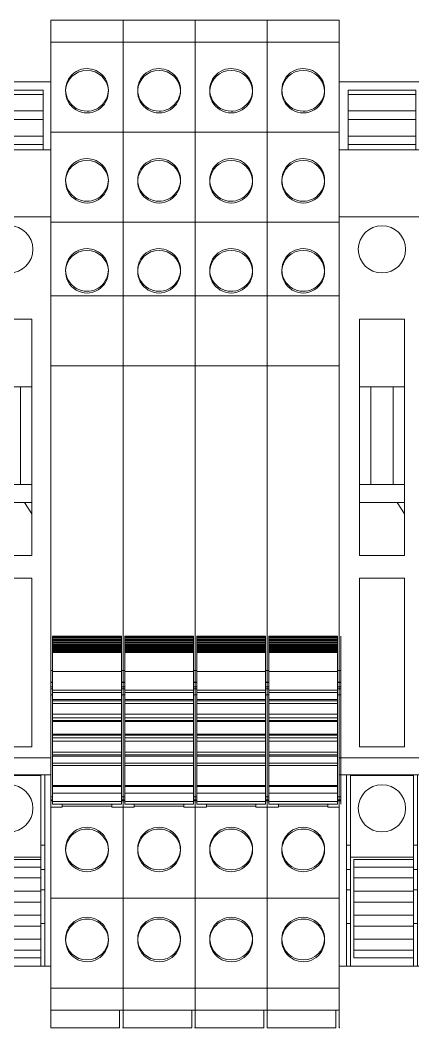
# Model space of a CAD drawing. Header units: millimetres. Extents: x 979 to 3414, y -1029 to 703.
# Drawn here: x 2635.5 to 2670.4, y -1016.4 to -926.9 of the extents above; entities that cross this region are included whole.
import ezdxf

# ---------------------------------------------------------------- set-up
doc = ezdxf.new("R2010")
doc.units = ezdxf.units.MM
doc.layers.add('eProC - L2', color=41, linetype='Continuous', lineweight=20)

# ---------------------------------------------------------------- blocks, each defined once
blk = doc.blocks.new('eProC_Z_BPSN-SI-520')
at = {"layer": 'eProC - L2'}
for p, q in [((0.794, -6.05), (0.794, -0.749)), ((0.794, -0.749), (3.794, -0.749)), ((6.794, -0.749), (3.794, -0.749)), ((6.794, -6.05), (6.794, -0.749)), ((0.794, -1.131), (3.794, -1.131)), ((6.794, -1.131), (3.794, -1.131)), ((0.794, -2.594), (3.794, -2.594)), ((6.794, -2.594), (3.794, -2.594)), ((0.794, -3.358), (3.794, -3.358)), ((6.794, -3.358), (3.794, -3.358)), ((0.794, -4.822), (3.794, -4.822)), ((6.794, -4.822), (3.794, -4.822)), ((7.5, -6.05), (0, -6.05)), ((0.794, -5.585), (3.794, -5.585)), ((6.794, -5.585), (3.794, -5.585)), ((7.5, -11.996), (0, -11.996)), ((1.794, -42.11), (1.794, -21.11)), ((1.794, -21.11), (5.794, -21.11)), ((5.794, -42.11), (5.794, -21.11)), ((1.794, -27.11), (5.794, -27.11)), ((2.794, -35.795), (2.794, -27.11)), ((4.794, -35.795), (4.794, -27.11)), ((1.794, -35.795), (5.794, -35.795)), ((1.794, -37.396), (5.794, -37.396)), ((5.794, -38.389), (5.144, -37.396)), ((1.794, -42.11), (5.794, -42.11)), ((1.794, -59.11), (1.794, -44.11)), ((1.794, -44.11), (5.794, -44.11)), ((5.794, -59.11), (5.794, -44.11)), ((1.794, -59.11), (5.794, -59.11)), ((7.5, -60.072), (0, -60.072)), ((7.5, -61.577), (0, -61.577)), ((0.644, -78.601), (0.644, -61.577)), ((0.994, -78.601), (0.994, -61.577)), ((6.594, -61.647), (0.994, -61.647)), ((6.594, -78.601), (6.594, -61.577)), ((6.944, -78.601), (6.944, -61.577)), ((0.994, -67.83), (0.644, -67.83)), ((6.594, -67.83), (6.944, -67.83)), ((6.594, -68.91), (0.994, -68.91)), ((1.294, -77.853), (1.294, -69.103)), ((6.594, -69.103), (1.294, -69.103)), ((6.594, -69.783), (1.294, -69.783)), ((0.994, -70.001), (0.644, -70.001)), ((6.594, -70.001), (6.944, -70.001)), ((6.594, -70.757), (1.294, -70.757)), ((0.644, -71.801), (0.994, -71.801)), ((6.594, -71.919), (1.294, -71.919)), ((6.944, -71.801), (6.594, -71.801)), ((6.594, -72.893), (1.294, -72.893)), ((6.594, -74.054), (1.294, -74.054)), ((0.994, -74.801), (0.644, -74.801)), ((6.594, -75.029), (1.294, -75.029)), ((6.594, -74.801), (6.944, -74.801)), ((6.594, -76.19), (1.294, -76.19)), ((6.594, -77.165), (1.294, -77.165)), ((6.594, -77.853), (1.294, -77.853)), ((6.594, -78.601), (0.994, -78.601))]:
    blk.add_line(p, q, dxfattribs=at)
blk.add_lwpolyline([(0, 0), (7.5, 0), (7.5, -78.601), (0, -78.601)], close=True, dxfattribs=at)
for centre in [(3.794, -14.89), (3.794, -64.565)]:
    blk.add_circle(centre, 2.1, dxfattribs=at)

msp = doc.modelspace()

# ---------------------------------------------------------------- linework, layer by layer
at = {"layer": 'eProC - L2'}
for p, q in [((2644.671, -926.895), (2638.271, -926.895)), ((2638.271, -926.895), (2638.271, -951.384)), ((2644.671, -926.896), (2638.271, -926.896)), ((2644.671, -926.902), (2638.271, -926.902)), ((2644.671, -926.895), (2644.671, -1014.872)), ((2651.071, -926.895), (2644.671, -926.895)), ((2644.671, -926.895), (2644.671, -951.384)), ((2651.071, -926.896), (2644.671, -926.896)), ((2651.071, -926.902), (2644.671, -926.902)), ((2651.071, -926.895), (2651.071, -1014.872)), ((2657.471, -926.895), (2651.071, -926.895)), ((2651.071, -926.895), (2651.071, -951.384)), ((2657.471, -926.896), (2651.071, -926.896)), ((2657.471, -926.902), (2651.071, -926.902)), ((2657.471, -926.895), (2657.471, -1014.872)), ((2663.871, -926.895), (2657.471, -926.895)), ((2657.471, -926.895), (2657.471, -951.384)), ((2663.871, -926.896), (2657.471, -926.896)), ((2663.871, -926.902), (2657.471, -926.902)), ((2663.871, -926.895), (2663.871, -1014.872)), ((2663.871, -926.895), (2663.871, -951.384)), ((2644.671, -928.847), (2638.271, -928.847)), ((2651.071, -928.847), (2644.671, -928.847)), ((2657.471, -928.847), (2651.071, -928.847)), ((2663.871, -928.847), (2657.471, -928.847)), ((2639.571, -933.087), (2639.571, -933.25)), ((2643.372, -933.25), (2643.372, -933.087)), ((2645.971, -933.087), (2645.971, -933.25)), ((2649.772, -933.25), (2649.772, -933.087)), ((2652.371, -933.087), (2652.371, -933.25)), ((2656.172, -933.25), (2656.172, -933.087)), ((2658.771, -933.087), (2658.771, -933.25)), ((2662.572, -933.25), (2662.572, -933.087)), ((2644.671, -936.847), (2638.271, -936.847)), ((2651.071, -936.847), (2644.671, -936.847)), ((2657.471, -936.847), (2651.071, -936.847)), ((2663.871, -936.847), (2657.471, -936.847)), ((2639.571, -941.087), (2639.571, -941.25)), ((2643.372, -941.25), (2643.372, -941.087)), ((2645.971, -941.087), (2645.971, -941.25)), ((2649.772, -941.25), (2649.772, -941.087)), ((2652.371, -941.087), (2652.371, -941.25)), ((2656.172, -941.25), (2656.172, -941.087)), ((2658.771, -941.087), (2658.771, -941.25)), ((2662.572, -941.25), (2662.572, -941.087)), ((2644.671, -944.847), (2638.271, -944.847)), ((2651.071, -944.847), (2644.671, -944.847)), ((2657.471, -944.847), (2651.071, -944.847)), ((2663.871, -944.847), (2657.471, -944.847)), ((2639.571, -949.087), (2639.571, -949.25)), ((2643.372, -949.25), (2643.372, -949.087)), ((2645.971, -949.087), (2645.971, -949.25)), ((2649.772, -949.25), (2649.772, -949.087)), ((2652.371, -949.087), (2652.371, -949.25)), ((2656.172, -949.25), (2656.172, -949.087)), ((2658.771, -949.087), (2658.771, -949.25)), ((2662.572, -949.25), (2662.572, -949.087)), ((2644.671, -951.384), (2638.271, -951.384)), ((2638.271, -951.384), (2638.271, -957.605)), ((2644.671, -957.605), (2644.671, -951.384)), ((2651.071, -951.384), (2644.671, -951.384)), ((2644.671, -951.384), (2644.671, -957.605)), ((2651.071, -957.605), (2651.071, -951.384)), ((2657.471, -951.384), (2651.071, -951.384)), ((2651.071, -951.384), (2651.071, -957.605)), ((2657.471, -957.605), (2657.471, -951.384)), ((2663.871, -951.384), (2657.471, -951.384)), ((2657.471, -951.384), (2657.471, -957.605)), ((2663.871, -957.605), (2663.871, -951.384)), ((2663.871, -951.384), (2663.871, -957.605)), ((2644.671, -957.605), (2638.271, -957.605)), ((2638.271, -1006.872), (2638.271, -957.605)), ((2638.871, -957.612), (2638.271, -957.612)), ((2644.671, -957.612), (2644.071, -957.612)), ((2651.071, -957.605), (2644.671, -957.605)), ((2644.671, -1006.872), (2644.671, -957.605)), ((2645.271, -957.612), (2644.671, -957.612)), ((2651.071, -957.612), (2650.471, -957.612)), ((2657.471, -957.605), (2651.071, -957.605)), ((2651.071, -1006.872), (2651.071, -957.605)), ((2651.671, -957.612), (2651.071, -957.612)), ((2657.471, -957.612), (2656.871, -957.612)), ((2663.871, -957.605), (2657.471, -957.605)), ((2657.471, -1006.872), (2657.471, -957.605)), ((2658.071, -957.612), (2657.471, -957.612)), ((2663.871, -1006.872), (2663.871, -957.605)), ((2644.521, -981.634), (2638.421, -981.634)), ((2638.421, -996.568), (2638.421, -981.634)), ((2644.521, -981.646), (2638.421, -981.646)), ((2644.521, -981.739), (2638.421, -981.739)), ((2644.521, -981.804), (2638.421, -981.804)), ((2644.521, -981.934), (2638.421, -981.934)), ((2644.521, -982.034), (2638.421, -982.034)), ((2644.521, -982.155), (2638.421, -982.155)), ((2644.521, -982.244), (2638.421, -982.244)), ((2644.521, -982.358), (2638.421, -982.358)), ((2644.521, -981.634), (2644.521, -996.568)), ((2650.921, -981.634), (2644.821, -981.634)), ((2644.821, -996.568), (2644.821, -981.634)), ((2650.921, -981.646), (2644.821, -981.646)), ((2650.921, -981.739), (2644.821, -981.739)), ((2650.921, -981.804), (2644.821, -981.804)), ((2650.921, -981.934), (2644.821, -981.934)), ((2650.921, -982.034), (2644.821, -982.034)), ((2650.921, -982.155), (2644.821, -982.155)), ((2650.921, -982.244), (2644.821, -982.244)), ((2650.921, -982.358), (2644.821, -982.358)), ((2650.921, -981.634), (2650.921, -996.568)), ((2657.321, -981.634), (2651.221, -981.634)), ((2651.221, -996.568), (2651.221, -981.634)), ((2657.321, -981.646), (2651.221, -981.646)), ((2657.321, -981.739), (2651.221, -981.739)), ((2657.321, -981.804), (2651.221, -981.804)), ((2657.321, -981.934), (2651.221, -981.934)), ((2657.321, -982.034), (2651.221, -982.034)), ((2657.321, -982.155), (2651.221, -982.155)), ((2657.321, -982.244), (2651.221, -982.244)), ((2657.321, -982.358), (2651.221, -982.358)), ((2657.321, -981.634), (2657.321, -996.568)), ((2663.721, -981.634), (2657.621, -981.634)), ((2657.621, -996.568), (2657.621, -981.634)), ((2663.721, -981.646), (2657.621, -981.646)), ((2663.721, -981.739), (2657.621, -981.739)), ((2663.721, -981.804), (2657.621, -981.804)), ((2663.721, -981.934), (2657.621, -981.934)), ((2663.721, -982.034), (2657.621, -982.034)), ((2663.721, -982.155), (2657.621, -982.155)), ((2663.721, -982.244), (2657.621, -982.244)), ((2663.721, -982.358), (2657.621, -982.358)), ((2663.721, -981.634), (2663.721, -996.568)), ((2664.021, -996.568), (2664.021, -981.634)), ((2644.521, -982.435), (2638.421, -982.435)), ((2644.521, -982.541), (2638.421, -982.541)), ((2644.521, -982.606), (2638.421, -982.606)), ((2644.521, -982.705), (2638.421, -982.705)), ((2644.521, -982.756), (2638.421, -982.756)), ((2644.521, -982.848), (2638.421, -982.848)), ((2644.521, -982.886), (2638.421, -982.886)), ((2644.521, -982.971), (2638.421, -982.971)), ((2644.521, -982.994), (2638.421, -982.994)), ((2644.521, -983.072), (2638.421, -983.072)), ((2644.521, -983.089), (2638.421, -983.089)), ((2650.921, -982.435), (2644.821, -982.435)), ((2650.921, -982.541), (2644.821, -982.541)), ((2650.921, -982.606), (2644.821, -982.606)), ((2650.921, -982.705), (2644.821, -982.705)), ((2650.921, -982.756), (2644.821, -982.756)), ((2650.921, -982.848), (2644.821, -982.848)), ((2650.921, -982.886), (2644.821, -982.886)), ((2650.921, -982.971), (2644.821, -982.971)), ((2650.921, -982.994), (2644.821, -982.994)), ((2650.921, -983.072), (2644.821, -983.072)), ((2650.921, -983.089), (2644.821, -983.089)), ((2657.321, -982.435), (2651.221, -982.435)), ((2657.321, -982.541), (2651.221, -982.541)), ((2657.321, -982.606), (2651.221, -982.606)), ((2657.321, -982.705), (2651.221, -982.705)), ((2657.321, -982.756), (2651.221, -982.756)), ((2657.321, -982.848), (2651.221, -982.848)), ((2657.321, -982.886), (2651.221, -982.886)), ((2657.321, -982.971), (2651.221, -982.971)), ((2657.321, -982.994), (2651.221, -982.994)), ((2657.321, -983.072), (2651.221, -983.072)), ((2657.321, -983.089), (2651.221, -983.089)), ((2663.721, -982.435), (2657.621, -982.435)), ((2663.721, -982.541), (2657.621, -982.541)), ((2663.721, -982.606), (2657.621, -982.606)), ((2663.721, -982.705), (2657.621, -982.705)), ((2663.721, -982.756), (2657.621, -982.756)), ((2663.721, -982.848), (2657.621, -982.848)), ((2663.721, -982.886), (2657.621, -982.886)), ((2663.721, -982.971), (2657.621, -982.971)), ((2663.721, -982.994), (2657.621, -982.994)), ((2663.721, -983.072), (2657.621, -983.072)), ((2663.721, -983.089), (2657.621, -983.089)), ((2638.271, -984.684), (2638.421, -984.684)), ((2638.421, -984.77), (2644.521, -984.77)), ((2644.521, -984.684), (2644.671, -984.684)), ((2644.671, -984.684), (2644.821, -984.684)), ((2644.821, -984.77), (2650.921, -984.77)), ((2650.921, -984.684), (2651.071, -984.684)), ((2651.071, -984.684), (2651.221, -984.684)), ((2651.221, -984.77), (2657.321, -984.77)), ((2657.321, -984.684), (2657.471, -984.684)), ((2657.471, -984.684), (2657.621, -984.684)), ((2657.621, -984.77), (2663.721, -984.77)), ((2663.721, -984.684), (2663.871, -984.684)), ((2663.871, -984.684), (2664.021, -984.684)), ((2638.421, -985.74), (2638.271, -985.74)), ((2638.271, -985.743), (2638.421, -985.743)), ((2644.671, -985.74), (2644.521, -985.74)), ((2644.521, -985.743), (2644.671, -985.743)), ((2644.821, -985.74), (2644.671, -985.74)), ((2644.671, -985.743), (2644.821, -985.743)), ((2651.071, -985.74), (2650.921, -985.74)), ((2650.921, -985.743), (2651.071, -985.743)), ((2651.221, -985.74), (2651.071, -985.74)), ((2651.071, -985.743), (2651.221, -985.743)), ((2657.471, -985.74), (2657.321, -985.74)), ((2657.321, -985.743), (2657.471, -985.743)), ((2657.621, -985.74), (2657.471, -985.74)), ((2657.471, -985.743), (2657.621, -985.743)), ((2663.871, -985.74), (2663.721, -985.74)), ((2663.721, -985.743), (2663.871, -985.743)), ((2664.021, -985.74), (2663.871, -985.74)), ((2663.871, -985.743), (2664.021, -985.743)), ((2638.271, -986.143), (2638.421, -986.143)), ((2638.271, -986.321), (2638.421, -986.321)), ((2644.521, -986.434), (2638.421, -986.434)), ((2638.421, -986.634), (2644.521, -986.634)), ((2644.521, -986.143), (2644.671, -986.143)), ((2644.521, -986.321), (2644.671, -986.321)), ((2644.671, -986.143), (2644.821, -986.143)), ((2644.671, -986.321), (2644.821, -986.321)), ((2650.921, -986.434), (2644.821, -986.434)), ((2644.821, -986.634), (2650.921, -986.634)), ((2650.921, -986.143), (2651.071, -986.143)), ((2650.921, -986.321), (2651.071, -986.321)), ((2651.071, -986.143), (2651.221, -986.143)), ((2651.071, -986.321), (2651.221, -986.321)), ((2657.321, -986.434), (2651.221, -986.434)), ((2651.221, -986.634), (2657.321, -986.634)), ((2657.321, -986.143), (2657.471, -986.143)), ((2657.321, -986.321), (2657.471, -986.321)), ((2657.471, -986.143), (2657.621, -986.143)), ((2657.471, -986.321), (2657.621, -986.321)), ((2663.721, -986.434), (2657.621, -986.434)), ((2657.621, -986.634), (2663.721, -986.634)), ((2663.721, -986.143), (2663.871, -986.143)), ((2663.721, -986.321), (2663.871, -986.321)), ((2663.871, -986.143), (2664.021, -986.143)), ((2663.871, -986.321), (2664.021, -986.321)), ((2638.271, -986.853), (2638.421, -986.853)), ((2638.421, -987.276), (2644.521, -987.276)), ((2638.421, -987.371), (2644.521, -987.371)), ((2644.521, -987.609), (2638.421, -987.609)), ((2644.521, -986.853), (2644.671, -986.853)), ((2644.671, -986.853), (2644.821, -986.853)), ((2644.821, -987.276), (2650.921, -987.276)), ((2644.821, -987.371), (2650.921, -987.371)), ((2650.921, -987.609), (2644.821, -987.609)), ((2650.921, -986.853), (2651.071, -986.853)), ((2651.071, -986.853), (2651.221, -986.853)), ((2651.221, -987.276), (2657.321, -987.276)), ((2651.221, -987.371), (2657.321, -987.371)), ((2657.321, -987.609), (2651.221, -987.609)), ((2657.321, -986.853), (2657.471, -986.853)), ((2657.471, -986.853), (2657.621, -986.853)), ((2657.621, -987.276), (2663.721, -987.276)), ((2657.621, -987.371), (2663.721, -987.371)), ((2663.721, -987.609), (2657.621, -987.609)), ((2663.721, -986.853), (2663.871, -986.853)), ((2663.871, -986.853), (2664.021, -986.853)), ((2644.521, -988.584), (2638.421, -988.584)), ((2650.921, -988.584), (2644.821, -988.584)), ((2657.321, -988.584), (2651.221, -988.584)), ((2663.721, -988.584), (2657.621, -988.584)), ((2638.421, -988.884), (2644.521, -988.884)), ((2644.521, -989.121), (2638.421, -989.121)), ((2638.421, -989.216), (2644.521, -989.216)), ((2644.821, -988.884), (2650.921, -988.884)), ((2650.921, -989.121), (2644.821, -989.121)), ((2644.821, -989.216), (2650.921, -989.216)), ((2651.221, -988.884), (2657.321, -988.884)), ((2657.321, -989.121), (2651.221, -989.121)), ((2651.221, -989.216), (2657.321, -989.216)), ((2657.621, -988.884), (2663.721, -988.884)), ((2663.721, -989.121), (2657.621, -989.121)), ((2657.621, -989.216), (2663.721, -989.216)), ((2644.521, -990.351), (2638.421, -990.351)), ((2650.921, -990.351), (2644.821, -990.351)), ((2657.321, -990.351), (2651.221, -990.351)), ((2663.721, -990.351), (2657.621, -990.351)), ((2638.421, -990.446), (2644.521, -990.446)), ((2644.521, -990.684), (2638.421, -990.684)), ((2644.521, -990.984), (2638.421, -990.984)), ((2644.821, -990.446), (2650.921, -990.446)), ((2650.921, -990.684), (2644.821, -990.684)), ((2650.921, -990.984), (2644.821, -990.984)), ((2651.221, -990.446), (2657.321, -990.446)), ((2657.321, -990.684), (2651.221, -990.684)), ((2657.321, -990.984), (2651.221, -990.984)), ((2657.621, -990.446), (2663.721, -990.446)), ((2663.721, -990.684), (2657.621, -990.684)), ((2663.721, -990.984), (2657.621, -990.984)), ((2638.421, -991.959), (2644.521, -991.959)), ((2644.521, -992.196), (2638.421, -992.196)), ((2644.821, -991.959), (2650.921, -991.959)), ((2650.921, -992.196), (2644.821, -992.196)), ((2651.221, -991.959), (2657.321, -991.959)), ((2657.321, -992.196), (2651.221, -992.196)), ((2657.621, -991.959), (2663.721, -991.959)), ((2663.721, -992.196), (2657.621, -992.196)), ((2638.421, -992.291), (2644.521, -992.291)), ((2644.521, -992.934), (2638.421, -992.934)), ((2644.821, -992.291), (2650.921, -992.291)), ((2650.921, -992.934), (2644.821, -992.934)), ((2651.221, -992.291), (2657.321, -992.291)), ((2657.321, -992.934), (2651.221, -992.934)), ((2657.621, -992.291), (2663.721, -992.291)), ((2663.721, -992.934), (2657.621, -992.934)), ((2638.421, -993.134), (2644.521, -993.134)), ((2644.821, -993.134), (2650.921, -993.134)), ((2651.221, -993.134), (2657.321, -993.134)), ((2657.621, -993.134), (2663.721, -993.134)), ((2644.521, -994.895), (2638.421, -994.895)), ((2650.921, -994.895), (2644.821, -994.895)), ((2657.321, -994.895), (2651.221, -994.895)), ((2663.721, -994.895), (2657.621, -994.895)), ((2644.521, -994.922), (2638.421, -994.922)), ((2644.521, -994.992), (2638.421, -994.992)), ((2644.521, -995.597), (2638.421, -995.597)), ((2650.921, -994.922), (2644.821, -994.922)), ((2650.921, -994.992), (2644.821, -994.992)), ((2650.921, -995.597), (2644.821, -995.597)), ((2657.321, -994.922), (2651.221, -994.922)), ((2657.321, -994.992), (2651.221, -994.992)), ((2657.321, -995.597), (2651.221, -995.597)), ((2663.721, -994.922), (2657.621, -994.922)), ((2663.721, -994.992), (2657.621, -994.992)), ((2663.721, -995.597), (2657.621, -995.597)), ((2638.271, -995.909), (2638.421, -995.909)), ((2638.271, -996.174), (2638.421, -996.174)), ((2638.271, -996.274), (2638.421, -996.274)), ((2644.521, -996.324), (2638.421, -996.324)), ((2638.421, -996.568), (2644.521, -996.568)), ((2639.271, -996.833), (2639.271, -996.568)), ((2643.671, -996.833), (2643.671, -996.568)), ((2644.671, -995.909), (2644.521, -995.909)), ((2644.671, -996.174), (2644.521, -996.174)), ((2644.671, -996.274), (2644.521, -996.274)), ((2644.671, -995.909), (2644.821, -995.909)), ((2644.671, -996.174), (2644.821, -996.174)), ((2644.671, -996.274), (2644.821, -996.274)), ((2650.921, -996.324), (2644.821, -996.324)), ((2644.821, -996.568), (2650.921, -996.568)), ((2645.671, -996.833), (2645.671, -996.568)), ((2650.071, -996.833), (2650.071, -996.568)), ((2651.071, -995.909), (2650.921, -995.909)), ((2651.071, -996.174), (2650.921, -996.174)), ((2651.071, -996.274), (2650.921, -996.274)), ((2651.071, -995.909), (2651.221, -995.909)), ((2651.071, -996.174), (2651.221, -996.174)), ((2651.071, -996.274), (2651.221, -996.274)), ((2657.321, -996.324), (2651.221, -996.324)), ((2651.221, -996.568), (2657.321, -996.568)), ((2652.071, -996.833), (2652.071, -996.568)), ((2656.471, -996.833), (2656.471, -996.568)), ((2657.471, -995.909), (2657.321, -995.909)), ((2657.471, -996.174), (2657.321, -996.174)), ((2657.471, -996.274), (2657.321, -996.274)), ((2657.471, -995.909), (2657.621, -995.909)), ((2657.471, -996.174), (2657.621, -996.174)), ((2657.471, -996.274), (2657.621, -996.274)), ((2663.721, -996.324), (2657.621, -996.324)), ((2657.621, -996.568), (2663.721, -996.568)), ((2658.471, -996.833), (2658.471, -996.568)), ((2662.871, -996.833), (2662.871, -996.568)), ((2663.871, -995.909), (2663.721, -995.909)), ((2663.871, -996.174), (2663.721, -996.174)), ((2663.871, -996.274), (2663.721, -996.274)), ((2663.871, -995.909), (2664.021, -995.909)), ((2663.871, -996.174), (2664.021, -996.174)), ((2663.871, -996.274), (2664.021, -996.274)), ((2638.271, -996.833), (2639.271, -996.833)), ((2643.671, -996.733), (2639.271, -996.733)), ((2644.671, -996.833), (2643.671, -996.833)), ((2644.671, -996.833), (2645.671, -996.833)), ((2650.071, -996.733), (2645.671, -996.733)), ((2651.071, -996.833), (2650.071, -996.833)), ((2651.071, -996.833), (2652.071, -996.833)), ((2656.471, -996.733), (2652.071, -996.733)), ((2657.471, -996.833), (2656.471, -996.833)), ((2657.471, -996.833), (2658.471, -996.833)), ((2662.871, -996.733), (2658.471, -996.733)), ((2663.871, -996.833), (2662.871, -996.833)), ((2639.571, -1000.518), (2639.571, -1000.68)), ((2643.372, -1000.68), (2643.372, -1000.518)), ((2645.971, -1000.518), (2645.971, -1000.68)), ((2649.772, -1000.68), (2649.772, -1000.518)), ((2652.371, -1000.518), (2652.371, -1000.68)), ((2656.172, -1000.68), (2656.172, -1000.518)), ((2658.771, -1000.518), (2658.771, -1000.68)), ((2662.572, -1000.68), (2662.572, -1000.518)), ((2644.671, -1004.92), (2638.271, -1004.92)), ((2651.071, -1004.92), (2644.671, -1004.92)), ((2657.471, -1004.92), (2651.071, -1004.92)), ((2663.871, -1004.92), (2657.471, -1004.92)), ((2638.271, -1006.853), (2638.271, -1006.872)), ((2638.271, -1006.872), (2638.271, -1014.872)), ((2644.671, -1006.853), (2644.671, -1006.872)), ((2644.671, -1006.872), (2644.671, -1014.872)), ((2651.071, -1006.853), (2651.071, -1006.872)), ((2651.071, -1006.872), (2651.071, -1014.872)), ((2657.471, -1006.853), (2657.471, -1006.872)), ((2657.471, -1006.872), (2657.471, -1014.872)), ((2663.871, -1006.853), (2663.871, -1006.872)), ((2663.871, -1006.872), (2663.871, -1014.872)), ((2639.571, -1008.518), (2639.571, -1008.68)), ((2643.372, -1008.68), (2643.372, -1008.518)), ((2645.971, -1008.518), (2645.971, -1008.68)), ((2649.772, -1008.68), (2649.772, -1008.518)), ((2652.371, -1008.518), (2652.371, -1008.68)), ((2656.172, -1008.68), (2656.172, -1008.518)), ((2658.771, -1008.518), (2658.771, -1008.68)), ((2662.572, -1008.68), (2662.572, -1008.518)), ((2638.271, -1010.329), (2638.271, -1010.326)), ((2638.271, -1010.684), (2638.271, -1014.584)), ((2644.671, -1010.329), (2644.671, -1010.326)), ((2644.671, -1010.684), (2644.671, -1014.584)), ((2651.071, -1010.329), (2651.071, -1010.326)), ((2651.071, -1010.684), (2651.071, -1014.584)), ((2657.471, -1010.329), (2657.471, -1010.326)), ((2657.471, -1010.684), (2657.471, -1014.584)), ((2663.871, -1010.329), (2663.871, -1010.326)), ((2663.871, -1010.684), (2663.871, -1014.584)), ((2644.671, -1012.92), (2638.271, -1012.92)), ((2651.071, -1012.92), (2644.671, -1012.92)), ((2657.471, -1012.92), (2651.071, -1012.92)), ((2663.871, -1012.92), (2657.471, -1012.92)), ((2644.671, -1014.866), (2638.271, -1014.866)), ((2644.671, -1014.871), (2638.271, -1014.871)), ((2638.271, -1014.872), (2644.671, -1014.872)), ((2638.271, -1014.876), (2638.271, -1016.446)), ((2644.371, -1016.446), (2644.371, -1014.872)), ((2651.071, -1014.866), (2644.671, -1014.866)), ((2651.071, -1014.871), (2644.671, -1014.871)), ((2644.671, -1014.872), (2651.071, -1014.872)), ((2644.671, -1014.876), (2644.671, -1016.446)), ((2650.771, -1016.446), (2650.771, -1014.872)), ((2657.471, -1014.866), (2651.071, -1014.866)), ((2657.471, -1014.871), (2651.071, -1014.871)), ((2651.071, -1014.872), (2657.471, -1014.872)), ((2651.071, -1014.876), (2651.071, -1016.446)), ((2657.171, -1016.446), (2657.171, -1014.872)), ((2663.871, -1014.866), (2657.471, -1014.866)), ((2663.871, -1014.871), (2657.471, -1014.871)), ((2657.471, -1014.872), (2663.871, -1014.872)), ((2657.471, -1014.876), (2657.471, -1016.446)), ((2663.571, -1016.446), (2663.571, -1014.872)), ((2663.871, -1014.876), (2663.871, -1016.446)), ((2638.271, -1016.444), (2644.371, -1016.444)), ((2638.271, -1016.446), (2644.371, -1016.446)), ((2644.671, -1016.444), (2650.771, -1016.444)), ((2644.671, -1016.446), (2650.771, -1016.446)), ((2651.071, -1016.444), (2657.171, -1016.444)), ((2651.071, -1016.446), (2657.171, -1016.446)), ((2657.471, -1016.444), (2663.571, -1016.444)), ((2657.471, -1016.446), (2663.571, -1016.446))]:
    msp.add_line(p, q, dxfattribs=at)
for points in [[(2639.571, -933.087), (2639.587, -932.84), (2639.636, -932.598), (2639.716, -932.363), (2639.826, -932.141), (2639.964, -931.936), (2640.128, -931.75), (2640.316, -931.587), (2640.522, -931.45), (2640.744, -931.341), (2640.979, -931.262), (2641.201, -931.218), (2641.471, -931.197)], [(2643.372, -933.088), (2643.363, -932.913), (2643.333, -932.709), (2643.272, -932.482), (2643.2, -932.302), (2643.102, -932.116), (2643.02, -931.991), (2642.924, -931.868), (2642.813, -931.748), (2642.644, -931.599), (2642.467, -931.477), (2642.288, -931.381), (2642.111, -931.307), (2641.883, -931.242), (2641.668, -931.208), (2641.471, -931.197)], [(2645.971, -933.087), (2645.987, -932.84), (2646.036, -932.598), (2646.116, -932.363), (2646.226, -932.141), (2646.364, -931.936), (2646.528, -931.75), (2646.716, -931.587), (2646.922, -931.45), (2647.144, -931.341), (2647.379, -931.262), (2647.601, -931.218), (2647.871, -931.197)], [(2649.772, -933.088), (2649.763, -932.913), (2649.733, -932.709), (2649.672, -932.482), (2649.6, -932.302), (2649.502, -932.116), (2649.42, -931.991), (2649.324, -931.868), (2649.213, -931.748), (2649.044, -931.599), (2648.867, -931.477), (2648.688, -931.381), (2648.511, -931.307), (2648.283, -931.242), (2648.068, -931.208), (2647.871, -931.197)], [(2652.371, -933.087), (2652.387, -932.84), (2652.436, -932.598), (2652.516, -932.363), (2652.626, -932.141), (2652.764, -931.936), (2652.928, -931.75), (2653.116, -931.587), (2653.322, -931.45), (2653.544, -931.341), (2653.779, -931.262), (2654.001, -931.218), (2654.271, -931.197)], [(2656.172, -933.088), (2656.163, -932.913), (2656.133, -932.709), (2656.072, -932.482), (2656, -932.302), (2655.902, -932.116), (2655.82, -931.991), (2655.724, -931.868), (2655.613, -931.748), (2655.444, -931.599), (2655.267, -931.477), (2655.088, -931.381), (2654.911, -931.307), (2654.683, -931.242), (2654.468, -931.208), (2654.271, -931.197)], [(2658.771, -933.087), (2658.787, -932.84), (2658.836, -932.598), (2658.916, -932.363), (2659.026, -932.141), (2659.164, -931.936), (2659.328, -931.75), (2659.516, -931.587), (2659.722, -931.45), (2659.944, -931.341), (2660.179, -931.262), (2660.401, -931.218), (2660.671, -931.197)], [(2662.572, -933.088), (2662.563, -932.913), (2662.533, -932.709), (2662.472, -932.482), (2662.4, -932.302), (2662.302, -932.116), (2662.22, -931.991), (2662.124, -931.868), (2662.013, -931.748), (2661.844, -931.599), (2661.667, -931.477), (2661.488, -931.381), (2661.311, -931.307), (2661.083, -931.242), (2660.868, -931.208), (2660.671, -931.197)], [(2640.897, -934.898), (2640.736, -934.84), (2640.519, -934.732), (2640.317, -934.595), (2640.129, -934.429), (2639.964, -934.242), (2639.827, -934.037), (2639.716, -933.813), (2639.636, -933.578), (2639.588, -933.336), (2639.571, -933.088), (2639.571, -933.087)], [(2642.042, -934.899), (2642.106, -934.877), (2642.284, -934.804), (2642.463, -934.707), (2642.641, -934.583), (2642.812, -934.432), (2642.969, -934.255), (2643.096, -934.072), (2643.194, -933.888), (2643.267, -933.709), (2643.33, -933.482), (2643.362, -933.275), (2643.372, -933.091), (2643.372, -933.088)], [(2647.297, -934.898), (2647.136, -934.84), (2646.919, -934.732), (2646.717, -934.595), (2646.529, -934.429), (2646.364, -934.242), (2646.227, -934.037), (2646.116, -933.813), (2646.036, -933.578), (2645.988, -933.336), (2645.971, -933.088), (2645.971, -933.087)], [(2648.442, -934.899), (2648.506, -934.877), (2648.684, -934.804), (2648.863, -934.707), (2649.041, -934.583), (2649.212, -934.432), (2649.369, -934.255), (2649.496, -934.072), (2649.594, -933.888), (2649.667, -933.709), (2649.73, -933.482), (2649.762, -933.275), (2649.772, -933.091), (2649.772, -933.088)], [(2653.697, -934.898), (2653.536, -934.84), (2653.319, -934.732), (2653.117, -934.595), (2652.929, -934.429), (2652.764, -934.242), (2652.627, -934.037), (2652.516, -933.813), (2652.436, -933.578), (2652.388, -933.336), (2652.371, -933.088), (2652.371, -933.087)], [(2654.842, -934.899), (2654.906, -934.877), (2655.084, -934.804), (2655.263, -934.707), (2655.441, -934.583), (2655.612, -934.432), (2655.769, -934.255), (2655.896, -934.072), (2655.994, -933.888), (2656.067, -933.709), (2656.13, -933.482), (2656.162, -933.275), (2656.172, -933.091), (2656.172, -933.088)], [(2660.097, -934.898), (2659.936, -934.84), (2659.719, -934.732), (2659.517, -934.595), (2659.329, -934.429), (2659.164, -934.242), (2659.027, -934.037), (2658.916, -933.813), (2658.836, -933.578), (2658.788, -933.336), (2658.771, -933.088), (2658.771, -933.087)], [(2661.242, -934.899), (2661.306, -934.877), (2661.484, -934.804), (2661.663, -934.707), (2661.841, -934.583), (2662.012, -934.432), (2662.169, -934.255), (2662.296, -934.072), (2662.394, -933.888), (2662.467, -933.709), (2662.53, -933.482), (2662.562, -933.275), (2662.572, -933.091), (2662.572, -933.088)], [(2641.471, -934.987), (2641.212, -934.967), (2640.967, -934.918), (2640.897, -934.898)], [(2641.471, -934.987), (2641.665, -934.977), (2641.878, -934.942), (2642.042, -934.899)], [(2647.871, -934.987), (2647.612, -934.967), (2647.367, -934.918), (2647.297, -934.898)], [(2647.871, -934.987), (2648.065, -934.977), (2648.278, -934.942), (2648.442, -934.899)], [(2654.271, -934.987), (2654.012, -934.967), (2653.767, -934.918), (2653.697, -934.898)], [(2654.271, -934.987), (2654.465, -934.977), (2654.678, -934.942), (2654.842, -934.899)], [(2660.671, -934.987), (2660.412, -934.967), (2660.167, -934.918), (2660.097, -934.898)], [(2660.671, -934.987), (2660.865, -934.977), (2661.078, -934.942), (2661.242, -934.899)], [(2639.571, -941.087), (2639.587, -940.84), (2639.636, -940.598), (2639.716, -940.363), (2639.826, -940.141), (2639.964, -939.936), (2640.128, -939.75), (2640.316, -939.587), (2640.522, -939.45), (2640.744, -939.341), (2640.979, -939.262), (2641.201, -939.218), (2641.471, -939.197)], [(2643.372, -941.088), (2643.363, -940.913), (2643.333, -940.709), (2643.272, -940.482), (2643.2, -940.302), (2643.102, -940.116), (2643.02, -939.991), (2642.924, -939.868), (2642.813, -939.748), (2642.644, -939.599), (2642.467, -939.477), (2642.288, -939.381), (2642.111, -939.307), (2641.883, -939.242), (2641.668, -939.208), (2641.471, -939.197)], [(2645.971, -941.087), (2645.987, -940.84), (2646.036, -940.598), (2646.116, -940.363), (2646.226, -940.141), (2646.364, -939.936), (2646.528, -939.75), (2646.716, -939.587), (2646.922, -939.45), (2647.144, -939.341), (2647.379, -939.262), (2647.601, -939.218), (2647.871, -939.197)], [(2649.772, -941.088), (2649.763, -940.913), (2649.733, -940.709), (2649.672, -940.482), (2649.6, -940.302), (2649.502, -940.116), (2649.42, -939.991), (2649.324, -939.868), (2649.213, -939.748), (2649.044, -939.599), (2648.867, -939.477), (2648.688, -939.381), (2648.511, -939.307), (2648.283, -939.242), (2648.068, -939.208), (2647.871, -939.197)], [(2652.371, -941.087), (2652.387, -940.84), (2652.436, -940.598), (2652.516, -940.363), (2652.626, -940.141), (2652.764, -939.936), (2652.928, -939.75), (2653.116, -939.587), (2653.322, -939.45), (2653.544, -939.341), (2653.779, -939.262), (2654.001, -939.218), (2654.271, -939.197)], [(2656.172, -941.088), (2656.163, -940.913), (2656.133, -940.709), (2656.072, -940.482), (2656, -940.302), (2655.902, -940.116), (2655.82, -939.991), (2655.724, -939.868), (2655.613, -939.748), (2655.444, -939.599), (2655.267, -939.477), (2655.088, -939.381), (2654.911, -939.307), (2654.683, -939.242), (2654.468, -939.208), (2654.271, -939.197)], [(2658.771, -941.087), (2658.787, -940.84), (2658.836, -940.598), (2658.916, -940.363), (2659.026, -940.141), (2659.164, -939.936), (2659.328, -939.75), (2659.516, -939.587), (2659.722, -939.45), (2659.944, -939.341), (2660.179, -939.262), (2660.401, -939.218), (2660.671, -939.197)], [(2662.572, -941.088), (2662.563, -940.913), (2662.533, -940.709), (2662.472, -940.482), (2662.4, -940.302), (2662.302, -940.116), (2662.22, -939.991), (2662.124, -939.868), (2662.013, -939.748), (2661.844, -939.599), (2661.667, -939.477), (2661.488, -939.381), (2661.311, -939.307), (2661.083, -939.242), (2660.868, -939.208), (2660.671, -939.197)], [(2640.897, -942.898), (2640.736, -942.84), (2640.519, -942.732), (2640.317, -942.595), (2640.129, -942.429), (2639.964, -942.242), (2639.827, -942.037), (2639.716, -941.813), (2639.636, -941.578), (2639.588, -941.336), (2639.571, -941.088), (2639.571, -941.087)], [(2642.042, -942.899), (2642.106, -942.877), (2642.284, -942.804), (2642.463, -942.707), (2642.641, -942.583), (2642.812, -942.432), (2642.969, -942.255), (2643.096, -942.072), (2643.194, -941.888), (2643.267, -941.709), (2643.33, -941.482), (2643.362, -941.275), (2643.372, -941.091), (2643.372, -941.088)], [(2647.297, -942.898), (2647.136, -942.84), (2646.919, -942.732), (2646.717, -942.595), (2646.529, -942.429), (2646.364, -942.242), (2646.227, -942.037), (2646.116, -941.813), (2646.036, -941.578), (2645.988, -941.336), (2645.971, -941.088), (2645.971, -941.087)], [(2648.442, -942.899), (2648.506, -942.877), (2648.684, -942.804), (2648.863, -942.707), (2649.041, -942.583), (2649.212, -942.432), (2649.369, -942.255), (2649.496, -942.072), (2649.594, -941.888), (2649.667, -941.709), (2649.73, -941.482), (2649.762, -941.275), (2649.772, -941.091), (2649.772, -941.088)], [(2653.697, -942.898), (2653.536, -942.84), (2653.319, -942.732), (2653.117, -942.595), (2652.929, -942.429), (2652.764, -942.242), (2652.627, -942.037), (2652.516, -941.813), (2652.436, -941.578), (2652.388, -941.336), (2652.371, -941.088), (2652.371, -941.087)], [(2654.842, -942.899), (2654.906, -942.877), (2655.084, -942.804), (2655.263, -942.707), (2655.441, -942.583), (2655.612, -942.432), (2655.769, -942.255), (2655.896, -942.072), (2655.994, -941.888), (2656.067, -941.709), (2656.13, -941.482), (2656.162, -941.275), (2656.172, -941.091), (2656.172, -941.088)], [(2660.097, -942.898), (2659.936, -942.84), (2659.719, -942.732), (2659.517, -942.595), (2659.329, -942.429), (2659.164, -942.242), (2659.027, -942.037), (2658.916, -941.813), (2658.836, -941.578), (2658.788, -941.336), (2658.771, -941.088), (2658.771, -941.087)], [(2661.242, -942.899), (2661.306, -942.877), (2661.484, -942.804), (2661.663, -942.707), (2661.841, -942.583), (2662.012, -942.432), (2662.169, -942.255), (2662.296, -942.072), (2662.394, -941.888), (2662.467, -941.709), (2662.53, -941.482), (2662.562, -941.275), (2662.572, -941.091), (2662.572, -941.088)], [(2641.471, -942.987), (2641.212, -942.967), (2640.967, -942.918), (2640.897, -942.898)], [(2641.471, -942.987), (2641.665, -942.977), (2641.878, -942.942), (2642.042, -942.899)], [(2647.871, -942.987), (2647.612, -942.967), (2647.367, -942.918), (2647.297, -942.898)], [(2647.871, -942.987), (2648.065, -942.977), (2648.278, -942.942), (2648.442, -942.899)], [(2654.271, -942.987), (2654.012, -942.967), (2653.767, -942.918), (2653.697, -942.898)], [(2654.271, -942.987), (2654.465, -942.977), (2654.678, -942.942), (2654.842, -942.899)], [(2660.671, -942.987), (2660.412, -942.967), (2660.167, -942.918), (2660.097, -942.898)], [(2660.671, -942.987), (2660.865, -942.977), (2661.078, -942.942), (2661.242, -942.899)], [(2639.571, -949.087), (2639.587, -948.84), (2639.636, -948.598), (2639.716, -948.363), (2639.826, -948.141), (2639.964, -947.936), (2640.128, -947.75), (2640.316, -947.587), (2640.522, -947.45), (2640.744, -947.341), (2640.979, -947.262), (2641.201, -947.218), (2641.471, -947.197)], [(2643.372, -949.088), (2643.363, -948.913), (2643.333, -948.709), (2643.272, -948.482), (2643.2, -948.302), (2643.102, -948.116), (2643.02, -947.991), (2642.924, -947.868), (2642.813, -947.748), (2642.644, -947.599), (2642.467, -947.477), (2642.288, -947.381), (2642.111, -947.307), (2641.883, -947.242), (2641.668, -947.208), (2641.471, -947.197)], [(2645.971, -949.087), (2645.987, -948.84), (2646.036, -948.598), (2646.116, -948.363), (2646.226, -948.141), (2646.364, -947.936), (2646.528, -947.75), (2646.716, -947.587), (2646.922, -947.45), (2647.144, -947.341), (2647.379, -947.262), (2647.601, -947.218), (2647.871, -947.197)], [(2649.772, -949.088), (2649.763, -948.913), (2649.733, -948.709), (2649.672, -948.482), (2649.6, -948.302), (2649.502, -948.116), (2649.42, -947.991), (2649.324, -947.868), (2649.213, -947.748), (2649.044, -947.599), (2648.867, -947.477), (2648.688, -947.381), (2648.511, -947.307), (2648.283, -947.242), (2648.068, -947.208), (2647.871, -947.197)], [(2652.371, -949.087), (2652.387, -948.84), (2652.436, -948.598), (2652.516, -948.363), (2652.626, -948.141), (2652.764, -947.936), (2652.928, -947.75), (2653.116, -947.587), (2653.322, -947.45), (2653.544, -947.341), (2653.779, -947.262), (2654.001, -947.218), (2654.271, -947.197)], [(2656.172, -949.088), (2656.163, -948.913), (2656.133, -948.709), (2656.072, -948.482), (2656, -948.302), (2655.902, -948.116), (2655.82, -947.991), (2655.724, -947.868), (2655.613, -947.748), (2655.444, -947.599), (2655.267, -947.477), (2655.088, -947.381), (2654.911, -947.307), (2654.683, -947.242), (2654.468, -947.208), (2654.271, -947.197)], [(2658.771, -949.087), (2658.787, -948.84), (2658.836, -948.598), (2658.916, -948.363), (2659.026, -948.141), (2659.164, -947.936), (2659.328, -947.75), (2659.516, -947.587), (2659.722, -947.45), (2659.944, -947.341), (2660.179, -947.262), (2660.401, -947.218), (2660.671, -947.197)], [(2662.572, -949.088), (2662.563, -948.913), (2662.533, -948.709), (2662.472, -948.482), (2662.4, -948.302), (2662.302, -948.116), (2662.22, -947.991), (2662.124, -947.868), (2662.013, -947.748), (2661.844, -947.599), (2661.667, -947.477), (2661.488, -947.381), (2661.311, -947.307), (2661.083, -947.242), (2660.868, -947.208), (2660.671, -947.197)], [(2641.471, -950.987), (2641.212, -950.967), (2640.967, -950.918), (2640.736, -950.84), (2640.519, -950.732), (2640.317, -950.595), (2640.129, -950.429), (2639.964, -950.242), (2639.827, -950.037), (2639.716, -949.813), (2639.636, -949.578), (2639.588, -949.336), (2639.571, -949.088), (2639.571, -949.087)], [(2641.471, -950.987), (2641.665, -950.977), (2641.878, -950.942), (2642.106, -950.877), (2642.284, -950.804), (2642.463, -950.707), (2642.641, -950.583), (2642.812, -950.432), (2642.969, -950.255), (2643.096, -950.072), (2643.194, -949.888), (2643.267, -949.709), (2643.33, -949.482), (2643.362, -949.275), (2643.372, -949.091), (2643.372, -949.088)], [(2647.871, -950.987), (2647.612, -950.967), (2647.367, -950.918), (2647.136, -950.84), (2646.919, -950.732), (2646.717, -950.595), (2646.529, -950.429), (2646.364, -950.242), (2646.227, -950.037), (2646.116, -949.813), (2646.036, -949.578), (2645.988, -949.336), (2645.971, -949.088), (2645.971, -949.087)], [(2647.871, -950.987), (2648.065, -950.977), (2648.278, -950.942), (2648.506, -950.877), (2648.684, -950.804), (2648.863, -950.707), (2649.041, -950.583), (2649.212, -950.432), (2649.369, -950.255), (2649.496, -950.072), (2649.594, -949.888), (2649.667, -949.709), (2649.73, -949.482), (2649.762, -949.275), (2649.772, -949.091), (2649.772, -949.088)], [(2654.271, -950.987), (2654.012, -950.967), (2653.767, -950.918), (2653.536, -950.84), (2653.319, -950.732), (2653.117, -950.595), (2652.929, -950.429), (2652.764, -950.242), (2652.627, -950.037), (2652.516, -949.813), (2652.436, -949.578), (2652.388, -949.336), (2652.371, -949.088), (2652.371, -949.087)], [(2654.271, -950.987), (2654.465, -950.977), (2654.678, -950.942), (2654.906, -950.877), (2655.084, -950.804), (2655.263, -950.707), (2655.441, -950.583), (2655.612, -950.432), (2655.769, -950.255), (2655.896, -950.072), (2655.994, -949.888), (2656.067, -949.709), (2656.13, -949.482), (2656.162, -949.275), (2656.172, -949.091), (2656.172, -949.088)], [(2660.671, -950.987), (2660.412, -950.967), (2660.167, -950.918), (2659.936, -950.84), (2659.719, -950.732), (2659.517, -950.595), (2659.329, -950.429), (2659.164, -950.242), (2659.027, -950.037), (2658.916, -949.813), (2658.836, -949.578), (2658.788, -949.336), (2658.771, -949.088), (2658.771, -949.087)], [(2660.671, -950.987), (2660.865, -950.977), (2661.078, -950.942), (2661.306, -950.877), (2661.484, -950.804), (2661.663, -950.707), (2661.841, -950.583), (2662.012, -950.432), (2662.169, -950.255), (2662.296, -950.072), (2662.394, -949.888), (2662.467, -949.709), (2662.53, -949.482), (2662.562, -949.275), (2662.572, -949.091), (2662.572, -949.088)], [(2641.471, -998.781), (2641.278, -998.791), (2641.065, -998.825), (2640.837, -998.89), (2640.659, -998.964), (2640.479, -999.061), (2640.302, -999.184), (2640.13, -999.336), (2639.973, -999.513), (2639.847, -999.696), (2639.749, -999.879), (2639.676, -1000.058), (2639.613, -1000.285), (2639.581, -1000.493), (2639.571, -1000.677), (2639.571, -1000.68)], [(2641.471, -998.781), (2641.731, -998.8), (2641.976, -998.849), (2642.207, -998.928), (2642.424, -999.035), (2642.626, -999.172), (2642.814, -999.338), (2642.979, -999.525), (2643.116, -999.731), (2643.227, -999.954), (2643.307, -1000.19), (2643.355, -1000.432), (2643.372, -1000.68), (2643.372, -1000.68)], [(2647.871, -998.781), (2647.678, -998.791), (2647.465, -998.825), (2647.237, -998.89), (2647.059, -998.964), (2646.879, -999.061), (2646.702, -999.184), (2646.53, -999.336), (2646.373, -999.513), (2646.247, -999.696), (2646.149, -999.879), (2646.076, -1000.058), (2646.013, -1000.285), (2645.981, -1000.493), (2645.971, -1000.677), (2645.971, -1000.68)], [(2647.871, -998.781), (2648.131, -998.8), (2648.376, -998.849), (2648.607, -998.928), (2648.824, -999.035), (2649.026, -999.172), (2649.214, -999.338), (2649.379, -999.525), (2649.516, -999.731), (2649.627, -999.954), (2649.707, -1000.19), (2649.755, -1000.432), (2649.772, -1000.68), (2649.772, -1000.68)], [(2654.271, -998.781), (2654.078, -998.791), (2653.865, -998.825), (2653.637, -998.89), (2653.459, -998.964), (2653.279, -999.061), (2653.102, -999.184), (2652.93, -999.336), (2652.773, -999.513), (2652.647, -999.696), (2652.549, -999.879), (2652.476, -1000.058), (2652.413, -1000.285), (2652.381, -1000.493), (2652.371, -1000.677), (2652.371, -1000.68)], [(2654.271, -998.781), (2654.531, -998.8), (2654.776, -998.849), (2655.007, -998.928), (2655.224, -999.035), (2655.426, -999.172), (2655.614, -999.338), (2655.779, -999.525), (2655.916, -999.731), (2656.027, -999.954), (2656.107, -1000.19), (2656.155, -1000.432), (2656.172, -1000.68), (2656.172, -1000.68)], [(2660.671, -998.781), (2660.478, -998.791), (2660.265, -998.825), (2660.037, -998.89), (2659.859, -998.964), (2659.679, -999.061), (2659.502, -999.184), (2659.33, -999.336), (2659.173, -999.513), (2659.047, -999.696), (2658.949, -999.879), (2658.876, -1000.058), (2658.813, -1000.285), (2658.781, -1000.493), (2658.771, -1000.677), (2658.771, -1000.68)], [(2660.671, -998.781), (2660.931, -998.8), (2661.176, -998.849), (2661.407, -998.928), (2661.624, -999.035), (2661.826, -999.172), (2662.014, -999.338), (2662.179, -999.525), (2662.316, -999.731), (2662.427, -999.954), (2662.507, -1000.19), (2662.555, -1000.432), (2662.572, -1000.68), (2662.572, -1000.68)], [(2639.571, -1000.68), (2639.579, -1000.855), (2639.61, -1001.059), (2639.671, -1001.285), (2639.743, -1001.466), (2639.841, -1001.652), (2639.923, -1001.776), (2640.019, -1001.899), (2640.13, -1002.019), (2640.299, -1002.168), (2640.476, -1002.29), (2640.654, -1002.387), (2640.832, -1002.46), (2641.06, -1002.525), (2641.275, -1002.56), (2641.471, -1002.57)], [(2643.372, -1000.68), (2643.356, -1000.928), (2643.307, -1001.169), (2643.227, -1001.404), (2643.117, -1001.627), (2642.979, -1001.831), (2642.815, -1002.017), (2642.627, -1002.181), (2642.421, -1002.317), (2642.199, -1002.426), (2641.963, -1002.506), (2641.742, -1002.549), (2641.471, -1002.57)], [(2645.971, -1000.68), (2645.979, -1000.855), (2646.01, -1001.059), (2646.071, -1001.285), (2646.143, -1001.466), (2646.241, -1001.652), (2646.323, -1001.776), (2646.419, -1001.899), (2646.53, -1002.019), (2646.699, -1002.168), (2646.876, -1002.29), (2647.054, -1002.387), (2647.232, -1002.46), (2647.46, -1002.525), (2647.675, -1002.56), (2647.871, -1002.57)], [(2649.772, -1000.68), (2649.756, -1000.928), (2649.707, -1001.169), (2649.627, -1001.404), (2649.517, -1001.627), (2649.379, -1001.831), (2649.215, -1002.017), (2649.027, -1002.181), (2648.821, -1002.317), (2648.599, -1002.426), (2648.363, -1002.506), (2648.142, -1002.549), (2647.871, -1002.57)], [(2652.371, -1000.68), (2652.379, -1000.855), (2652.41, -1001.059), (2652.471, -1001.285), (2652.543, -1001.466), (2652.641, -1001.652), (2652.723, -1001.776), (2652.819, -1001.899), (2652.93, -1002.019), (2653.099, -1002.168), (2653.276, -1002.29), (2653.454, -1002.387), (2653.632, -1002.46), (2653.86, -1002.525), (2654.075, -1002.56), (2654.271, -1002.57)], [(2656.172, -1000.68), (2656.156, -1000.928), (2656.107, -1001.169), (2656.027, -1001.404), (2655.917, -1001.627), (2655.779, -1001.831), (2655.615, -1002.017), (2655.427, -1002.181), (2655.221, -1002.317), (2654.999, -1002.426), (2654.763, -1002.506), (2654.542, -1002.549), (2654.271, -1002.57)], [(2658.771, -1000.68), (2658.779, -1000.855), (2658.81, -1001.059), (2658.871, -1001.285), (2658.943, -1001.466), (2659.041, -1001.652), (2659.123, -1001.776), (2659.219, -1001.899), (2659.33, -1002.019), (2659.499, -1002.168), (2659.676, -1002.29), (2659.854, -1002.387), (2660.032, -1002.46), (2660.26, -1002.525), (2660.475, -1002.56), (2660.671, -1002.57)], [(2662.572, -1000.68), (2662.556, -1000.928), (2662.507, -1001.169), (2662.427, -1001.404), (2662.317, -1001.627), (2662.179, -1001.831), (2662.015, -1002.017), (2661.827, -1002.181), (2661.621, -1002.317), (2661.399, -1002.426), (2661.163, -1002.506), (2660.942, -1002.549), (2660.671, -1002.57)], [(2640.901, -1006.869), (2640.837, -1006.89), (2640.659, -1006.964), (2640.479, -1007.061), (2640.302, -1007.184), (2640.13, -1007.336), (2639.973, -1007.513), (2639.847, -1007.696), (2639.749, -1007.879), (2639.676, -1008.058), (2639.613, -1008.285), (2639.581, -1008.493), (2639.571, -1008.677), (2639.571, -1008.68)], [(2641.471, -1006.781), (2641.278, -1006.791), (2641.065, -1006.825), (2640.901, -1006.869)], [(2641.471, -1006.781), (2641.731, -1006.8), (2641.976, -1006.849), (2642.046, -1006.869)], [(2642.046, -1006.869), (2642.207, -1006.928), (2642.424, -1007.035), (2642.626, -1007.172), (2642.814, -1007.338), (2642.979, -1007.525), (2643.116, -1007.731), (2643.227, -1007.954), (2643.307, -1008.19), (2643.355, -1008.432), (2643.372, -1008.68), (2643.372, -1008.68)], [(2647.301, -1006.869), (2647.237, -1006.89), (2647.059, -1006.964), (2646.879, -1007.061), (2646.702, -1007.184), (2646.53, -1007.336), (2646.373, -1007.513), (2646.247, -1007.696), (2646.149, -1007.879), (2646.076, -1008.058), (2646.013, -1008.285), (2645.981, -1008.493), (2645.971, -1008.677), (2645.971, -1008.68)], [(2647.871, -1006.781), (2647.678, -1006.791), (2647.465, -1006.825), (2647.301, -1006.869)], [(2647.871, -1006.781), (2648.131, -1006.8), (2648.376, -1006.849), (2648.446, -1006.869)], [(2648.446, -1006.869), (2648.607, -1006.928), (2648.824, -1007.035), (2649.026, -1007.172), (2649.214, -1007.338), (2649.379, -1007.525), (2649.516, -1007.731), (2649.627, -1007.954), (2649.707, -1008.19), (2649.755, -1008.432), (2649.772, -1008.68), (2649.772, -1008.68)], [(2653.701, -1006.869), (2653.637, -1006.89), (2653.459, -1006.964), (2653.279, -1007.061), (2653.102, -1007.184), (2652.93, -1007.336), (2652.773, -1007.513), (2652.647, -1007.696), (2652.549, -1007.879), (2652.476, -1008.058), (2652.413, -1008.285), (2652.381, -1008.493), (2652.371, -1008.677), (2652.371, -1008.68)], [(2654.271, -1006.781), (2654.078, -1006.791), (2653.865, -1006.825), (2653.701, -1006.869)], [(2654.271, -1006.781), (2654.531, -1006.8), (2654.776, -1006.849), (2654.846, -1006.869)], [(2654.846, -1006.869), (2655.007, -1006.928), (2655.224, -1007.035), (2655.426, -1007.172), (2655.614, -1007.338), (2655.779, -1007.525), (2655.916, -1007.731), (2656.027, -1007.954), (2656.107, -1008.19), (2656.155, -1008.432), (2656.172, -1008.68), (2656.172, -1008.68)], [(2660.101, -1006.869), (2660.037, -1006.89), (2659.859, -1006.964), (2659.679, -1007.061), (2659.502, -1007.184), (2659.33, -1007.336), (2659.173, -1007.513), (2659.047, -1007.696), (2658.949, -1007.879), (2658.876, -1008.058), (2658.813, -1008.285), (2658.781, -1008.493), (2658.771, -1008.677), (2658.771, -1008.68)], [(2660.671, -1006.781), (2660.478, -1006.791), (2660.265, -1006.825), (2660.101, -1006.869)], [(2660.671, -1006.781), (2660.931, -1006.8), (2661.176, -1006.849), (2661.246, -1006.869)], [(2661.246, -1006.869), (2661.407, -1006.928), (2661.624, -1007.035), (2661.826, -1007.172), (2662.014, -1007.338), (2662.179, -1007.525), (2662.316, -1007.731), (2662.427, -1007.954), (2662.507, -1008.19), (2662.555, -1008.432), (2662.572, -1008.68), (2662.572, -1008.68)], [(2639.571, -1008.68), (2639.579, -1008.855), (2639.61, -1009.059), (2639.671, -1009.285), (2639.743, -1009.466), (2639.841, -1009.652), (2639.923, -1009.776), (2640.019, -1009.899), (2640.13, -1010.019), (2640.299, -1010.168), (2640.476, -1010.29), (2640.654, -1010.387), (2640.832, -1010.46), (2641.06, -1010.525), (2641.275, -1010.56), (2641.471, -1010.57)], [(2643.372, -1008.68), (2643.356, -1008.928), (2643.307, -1009.169), (2643.227, -1009.404), (2643.117, -1009.627), (2642.979, -1009.831), (2642.815, -1010.017), (2642.627, -1010.181), (2642.421, -1010.317), (2642.199, -1010.426), (2641.963, -1010.506), (2641.742, -1010.549), (2641.471, -1010.57)], [(2645.971, -1008.68), (2645.979, -1008.855), (2646.01, -1009.059), (2646.071, -1009.285), (2646.143, -1009.466), (2646.241, -1009.652), (2646.323, -1009.776), (2646.419, -1009.899), (2646.53, -1010.019), (2646.699, -1010.168), (2646.876, -1010.29), (2647.054, -1010.387), (2647.232, -1010.46), (2647.46, -1010.525), (2647.675, -1010.56), (2647.871, -1010.57)], [(2649.772, -1008.68), (2649.756, -1008.928), (2649.707, -1009.169), (2649.627, -1009.404), (2649.517, -1009.627), (2649.379, -1009.831), (2649.215, -1010.017), (2649.027, -1010.181), (2648.821, -1010.317), (2648.599, -1010.426), (2648.363, -1010.506), (2648.142, -1010.549), (2647.871, -1010.57)], [(2652.371, -1008.68), (2652.379, -1008.855), (2652.41, -1009.059), (2652.471, -1009.285), (2652.543, -1009.466), (2652.641, -1009.652), (2652.723, -1009.776), (2652.819, -1009.899), (2652.93, -1010.019), (2653.099, -1010.168), (2653.276, -1010.29), (2653.454, -1010.387), (2653.632, -1010.46), (2653.86, -1010.525), (2654.075, -1010.56), (2654.271, -1010.57)], [(2656.172, -1008.68), (2656.156, -1008.928), (2656.107, -1009.169), (2656.027, -1009.404), (2655.917, -1009.627), (2655.779, -1009.831), (2655.615, -1010.017), (2655.427, -1010.181), (2655.221, -1010.317), (2654.999, -1010.426), (2654.763, -1010.506), (2654.542, -1010.549), (2654.271, -1010.57)], [(2658.771, -1008.68), (2658.779, -1008.855), (2658.81, -1009.059), (2658.871, -1009.285), (2658.943, -1009.466), (2659.041, -1009.652), (2659.123, -1009.776), (2659.219, -1009.899), (2659.33, -1010.019), (2659.499, -1010.168), (2659.676, -1010.29), (2659.854, -1010.387), (2660.032, -1010.46), (2660.26, -1010.525), (2660.475, -1010.56), (2660.671, -1010.57)], [(2662.572, -1008.68), (2662.556, -1008.928), (2662.507, -1009.169), (2662.427, -1009.404), (2662.317, -1009.627), (2662.179, -1009.831), (2662.015, -1010.017), (2661.827, -1010.181), (2661.621, -1010.317), (2661.399, -1010.426), (2661.163, -1010.506), (2660.942, -1010.549), (2660.671, -1010.57)]]:
    msp.add_lwpolyline(points, dxfattribs=at)
for centre, major_axis, start_param, end_param in [((2641.471, -933.25), (-1.9, 0), 3.195722, 6.232913), ((2647.871, -933.25), (-1.9, 0), 3.195722, 6.232913), ((2654.271, -933.25), (-1.9, 0), 3.195722, 6.232913), ((2660.671, -933.25), (-1.9, 0), 3.195722, 6.232913), ((2641.471, -933.25), (-1.9, 0), 6.232913, 9.478907), ((2647.871, -933.25), (-1.9, 0), 6.232913, 9.478907), ((2654.271, -933.25), (-1.9, 0), 6.232913, 9.478907), ((2660.671, -933.25), (-1.9, 0), 6.232913, 9.478907), ((2641.471, -941.25), (-1.9, 0), 3.195722, 6.232913), ((2647.871, -941.25), (-1.9, 0), 3.195722, 6.232913), ((2654.271, -941.25), (-1.9, 0), 3.195722, 6.232913), ((2660.671, -941.25), (-1.9, 0), 3.195722, 6.232913), ((2641.471, -941.25), (-1.9, 0), 6.232913, 9.478907), ((2647.871, -941.25), (-1.9, 0), 6.232913, 9.478907), ((2654.271, -941.25), (-1.9, 0), 6.232913, 9.478907), ((2660.671, -941.25), (-1.9, 0), 6.232913, 9.478907), ((2641.471, -949.25), (-1.9, 0), 3.195722, 6.232913), ((2647.871, -949.25), (-1.9, 0), 3.195722, 6.232913), ((2654.271, -949.25), (-1.9, 0), 3.195722, 6.232913), ((2660.671, -949.25), (-1.9, 0), 3.195722, 6.232913), ((2641.471, -949.25), (-1.9, 0), 6.232913, 9.478907), ((2647.871, -949.25), (-1.9, 0), 6.232913, 9.478907), ((2654.271, -949.25), (-1.9, 0), 6.232913, 9.478907), ((2660.671, -949.25), (-1.9, 0), 6.232913, 9.478907), ((2641.471, -1000.518), (1.9, 0), 6.235558, 9.424778), ((2647.871, -1000.518), (1.9, 0), 6.235558, 9.424778), ((2654.271, -1000.518), (1.9, 0), 6.235558, 9.424778), ((2660.671, -1000.518), (1.9, 0), 6.235558, 9.424778), ((2641.471, -1000.518), (1.9, 0), 3.141593, 3.187944), ((2641.471, -1000.518), (1.9, 0), 3.187944, 6.235558), ((2647.871, -1000.518), (1.9, 0), 3.141593, 3.187944), ((2647.871, -1000.518), (1.9, 0), 3.187944, 6.235558), ((2654.271, -1000.518), (1.9, 0), 3.141593, 3.187944), ((2654.271, -1000.518), (1.9, 0), 3.187944, 6.235558), ((2660.671, -1000.518), (1.9, 0), 3.141593, 3.187944), ((2660.671, -1000.518), (1.9, 0), 3.187944, 6.235558), ((2641.471, -1008.518), (1.9, 0), 6.235558, 9.424778), ((2647.871, -1008.518), (1.9, 0), 6.235558, 9.424778), ((2654.271, -1008.518), (1.9, 0), 6.235558, 9.424778), ((2660.671, -1008.518), (1.9, 0), 6.235558, 9.424778), ((2641.471, -1008.518), (1.9, 0), 3.141593, 3.187944), ((2641.471, -1008.518), (1.9, 0), 3.187944, 6.235558), ((2647.871, -1008.518), (1.9, 0), 3.141593, 3.187944), ((2647.871, -1008.518), (1.9, 0), 3.187944, 6.235558), ((2654.271, -1008.518), (1.9, 0), 3.141593, 3.187944), ((2654.271, -1008.518), (1.9, 0), 3.187944, 6.235558), ((2660.671, -1008.518), (1.9, 0), 3.141593, 3.187944), ((2660.671, -1008.518), (1.9, 0), 3.187944, 6.235558)]:
    msp.add_ellipse(centre, major_axis=major_axis, ratio=0.997065, start_param=start_param, end_param=end_param, dxfattribs=at)
for p in [(2638.271, -1016.444), (2644.671, -1016.444), (2651.071, -1016.444), (2657.471, -1016.444), (2663.871, -1016.444)]:
    msp.add_point(p, dxfattribs=at)

# ---------------------------------------------------------------- block references
for p in [(2630.771, -932.37), (2663.871, -932.37)]:
    msp.add_blockref('eProC_Z_BPSN-SI-520', p)

doc.saveas('drawing.dxf')
